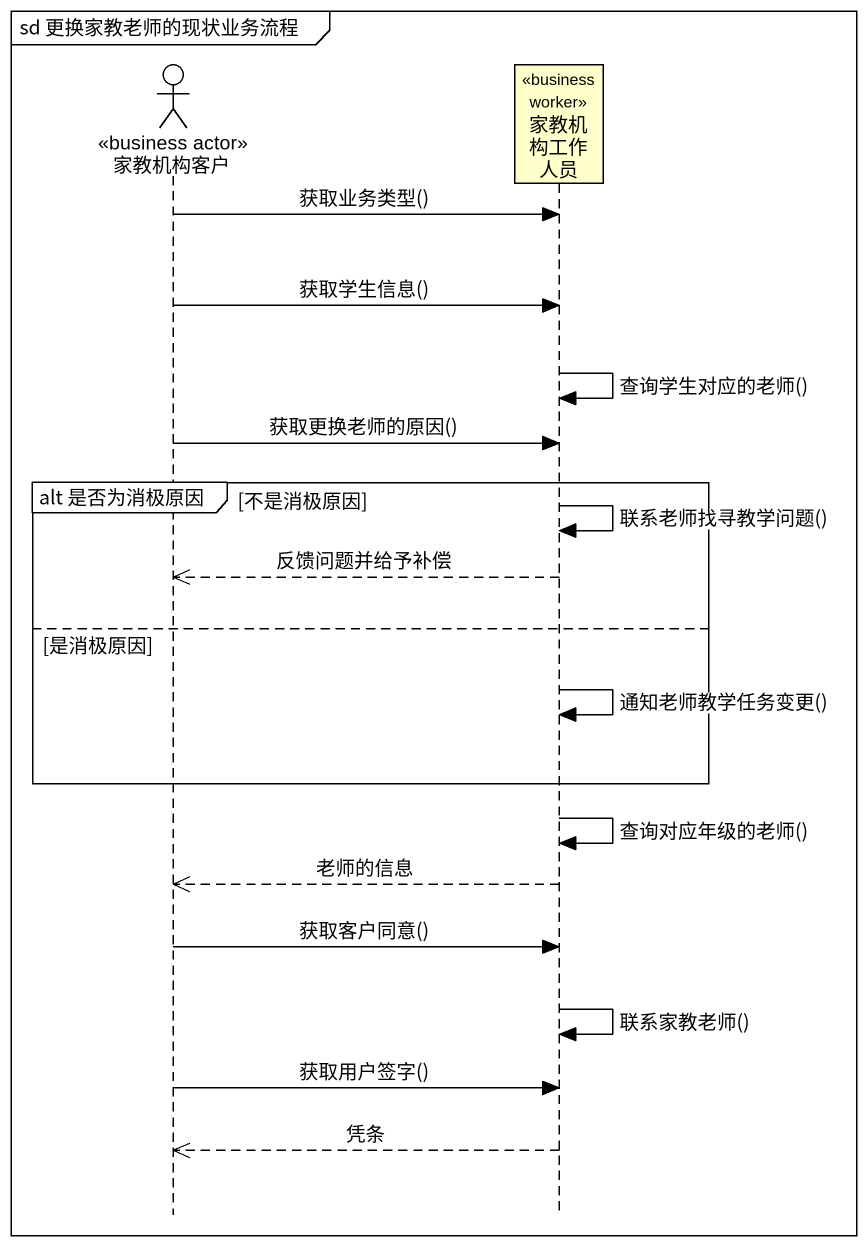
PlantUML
@startuml
mainframe sd 更换家教老师的现状业务流程
hide footbox
actor 家教机构客户 <<business actor>>
participant 家教机构工作人员 <<business worker>>

家教机构客户 -> 家教机构工作人员 : 获取业务类型()
家教机构客户 -> 家教机构工作人员 : 获取学生信息()
家教机构工作人员 -> 家教机构工作人员 : 查询学生对应的老师()
家教机构客户 -> 家教机构工作人员 : 获取更换老师的原因()
group alt 是否为消极原因 [不是消极原因]
  家教机构工作人员 -> 家教机构工作人员 : 联系老师找寻教学问题()
  家教机构工作人员 -->> 家教机构客户 : 反馈问题并给予补偿
else 是消极原因
  家教机构工作人员 -> 家教机构工作人员 : 通知老师教学任务变更()
end
家教机构工作人员 -> 家教机构工作人员 : 查询对应年级的老师()
家教机构工作人员 -->> 家教机构客户 : 老师的信息
家教机构客户 -> 家教机构工作人员 : 获取客户同意()
家教机构工作人员 -> 家教机构工作人员 : 联系家教老师()
家教机构客户 -> 家教机构工作人员 : 获取用户签字()
家教机构工作人员 -->> 家教机构客户 : 凭条
@enduml
